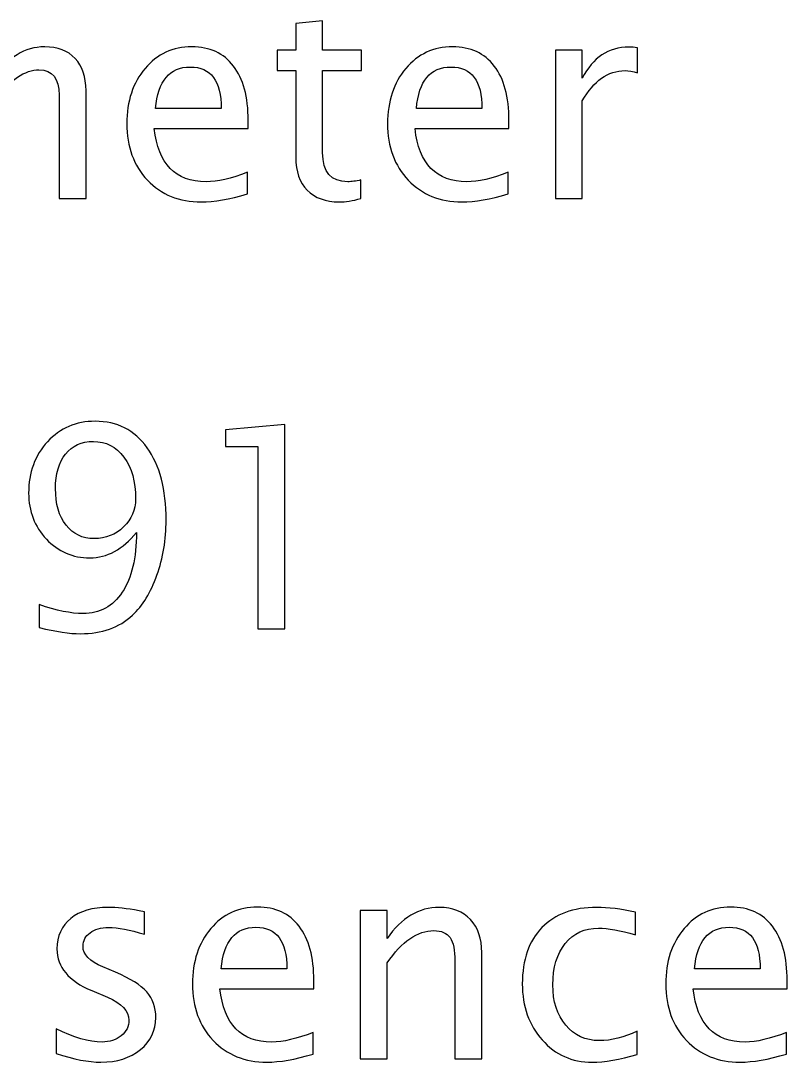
# Model space of a CAD drawing. Header units: centimetres. Extents: x -25.5 to 25.5, y -12 to 28.7.
# Drawn here: x 18.26 to 25.5, y 14.44 to 24.28 of the extents above; entities that cross this region are included whole.
import ezdxf

# ---------------------------------------------------------------- set-up
doc = ezdxf.new("R2010")
doc.units = ezdxf.units.CM
doc.header["$MEASUREMENT"] = 0
doc.layers.add('Layer 1', color=7, linetype='Continuous')

msp = doc.modelspace()

# ---------------------------------------------------------------- linework, layer by layer
at = {"layer": 'Layer 1'}
for points, knots in [([(21.47645, 22.60512), (21.39796, 22.58351), (21.32961, 22.57293), (21.27184, 22.57293), (21.27184, 22.57293), (21.14219, 22.57293), (21.04121, 22.60997), (20.96889, 22.68405), (20.96889, 22.68405), (20.89613, 22.75814), (20.85997, 22.86088), (20.85997, 22.99274), (20.85997, 22.99274), (20.85997, 22.99274), (20.85997, 23.81647), (20.85997, 23.81647), (20.85997, 23.81647), (20.85997, 23.81647), (20.68447, 23.81647), (20.68447, 23.81647), (20.68447, 23.81647), (20.68447, 23.81647), (20.68447, 24.00697), (20.68447, 24.00697), (20.68447, 24.00697), (20.68447, 24.00697), (20.85997, 24.00697), (20.85997, 24.00697), (20.85997, 24.00697), (20.85997, 24.00697), (20.85997, 24.26053), (20.85997, 24.26053), (20.85997, 24.26053), (20.85997, 24.26053), (21.11397, 24.28478), (21.11397, 24.28478), (21.11397, 24.28478), (21.11397, 24.28478), (21.11397, 24.00697), (21.11397, 24.00697), (21.11397, 24.00697), (21.11397, 24.00697), (21.48174, 24.00697), (21.48174, 24.00697), (21.48174, 24.00697), (21.48174, 24.00697), (21.48174, 23.81647), (21.48174, 23.81647), (21.48174, 23.81647), (21.48174, 23.81647), (21.11397, 23.81647), (21.11397, 23.81647), (21.11397, 23.81647), (21.11397, 23.81647), (21.11397, 23.0386), (21.11397, 23.0386), (21.11397, 23.0386), (21.11397, 22.85515), (21.19379, 22.76343), (21.35298, 22.76343), (21.35298, 22.76343), (21.38693, 22.76343), (21.42794, 22.76916), (21.47645, 22.78019), (21.47645, 22.78019), (21.47645, 22.78019), (21.47645, 22.60512), (21.47645, 22.60512)], [0, 0, 0, 0, 0.0555556, 0.0555556, 0.0555556, 0.0555556, 0.1111111, 0.1111111, 0.1111111, 0.1111111, 0.1666667, 0.1666667, 0.1666667, 0.1666667, 0.2222222, 0.2222222, 0.2222222, 0.2222222, 0.2777778, 0.2777778, 0.2777778, 0.2777778, 0.3333333, 0.3333333, 0.3333333, 0.3333333, 0.3888889, 0.3888889, 0.3888889, 0.3888889, 0.4444444, 0.4444444, 0.4444444, 0.4444444, 0.5, 0.5, 0.5, 0.5, 0.5555556, 0.5555556, 0.5555556, 0.5555556, 0.6111111, 0.6111111, 0.6111111, 0.6111111, 0.6666667, 0.6666667, 0.6666667, 0.6666667, 0.7222222, 0.7222222, 0.7222222, 0.7222222, 0.7777778, 0.7777778, 0.7777778, 0.7777778, 0.8333333, 0.8333333, 0.8333333, 0.8333333, 0.8888889, 0.8888889, 0.8888889, 0.8888889, 1, 1, 1, 1]), ([(16.9049, 22.60468), (16.9049, 22.60468), (16.9049, 24.00697), (16.9049, 24.00697), (16.9049, 24.00697), (16.9049, 24.00697), (17.1589, 24.00697), (17.1589, 24.00697), (17.1589, 24.00697), (17.1589, 24.00697), (17.1589, 23.74195), (17.1589, 23.74195), (17.1589, 23.74195), (17.28281, 23.93818), (17.44156, 24.03607), (17.63603, 24.03607), (17.63603, 24.03607), (17.82344, 24.03607), (17.95088, 23.93818), (18.01879, 23.74195), (18.01879, 23.74195), (18.13918, 23.93994), (18.29617, 24.03872), (18.48887, 24.03872), (18.48887, 24.03872), (18.6119, 24.03872), (18.70759, 24.00256), (18.77594, 23.9298), (18.77594, 23.9298), (18.84429, 23.85704), (18.87869, 23.75518), (18.87869, 23.62421), (18.87869, 23.62421), (18.87869, 23.62421), (18.87869, 22.60468), (18.87869, 22.60468), (18.87869, 22.60468), (18.87869, 22.60468), (18.62469, 22.60468), (18.62469, 22.60468), (18.62469, 22.60468), (18.62469, 22.60468), (18.62469, 23.58231), (18.62469, 23.58231), (18.62469, 23.58231), (18.62469, 23.74195), (18.56119, 23.82176), (18.43419, 23.82176), (18.43419, 23.82176), (18.30234, 23.82176), (18.16387, 23.72872), (18.01879, 23.54219), (18.01879, 23.54219), (18.01879, 23.54219), (18.01879, 22.60468), (18.01879, 22.60468), (18.01879, 22.60468), (18.01879, 22.60468), (17.76479, 22.60468), (17.76479, 22.60468), (17.76479, 22.60468), (17.76479, 22.60468), (17.76479, 23.5832), (17.76479, 23.5832), (17.76479, 23.5832), (17.76479, 23.74415), (17.70041, 23.82441), (17.57121, 23.82441), (17.57121, 23.82441), (17.44289, 23.82441), (17.3053, 23.73092), (17.1589, 23.54351), (17.1589, 23.54351), (17.1589, 23.54351), (17.1589, 22.60468), (17.1589, 22.60468), (17.1589, 22.60468), (17.1589, 22.60468), (16.9049, 22.60468), (16.9049, 22.60468)], [0, 0, 0, 0, 0.047619, 0.047619, 0.047619, 0.047619, 0.0952381, 0.0952381, 0.0952381, 0.0952381, 0.1428571, 0.1428571, 0.1428571, 0.1428571, 0.1904762, 0.1904762, 0.1904762, 0.1904762, 0.2380952, 0.2380952, 0.2380952, 0.2380952, 0.2857143, 0.2857143, 0.2857143, 0.2857143, 0.3333333, 0.3333333, 0.3333333, 0.3333333, 0.3809524, 0.3809524, 0.3809524, 0.3809524, 0.4285714, 0.4285714, 0.4285714, 0.4285714, 0.4761905, 0.4761905, 0.4761905, 0.4761905, 0.5238095, 0.5238095, 0.5238095, 0.5238095, 0.5714286, 0.5714286, 0.5714286, 0.5714286, 0.6190476, 0.6190476, 0.6190476, 0.6190476, 0.6666667, 0.6666667, 0.6666667, 0.6666667, 0.7142857, 0.7142857, 0.7142857, 0.7142857, 0.7619048, 0.7619048, 0.7619048, 0.7619048, 0.8095238, 0.8095238, 0.8095238, 0.8095238, 0.8571429, 0.8571429, 0.8571429, 0.8571429, 0.9047619, 0.9047619, 0.9047619, 0.9047619, 1, 1, 1, 1]), ([(20.40445, 22.64966), (20.23379, 22.59851), (20.08783, 22.57293), (19.96612, 22.57293), (19.96612, 22.57293), (19.75842, 22.57293), (19.58953, 22.64172), (19.45945, 22.77886), (19.45945, 22.77886), (19.32936, 22.91601), (19.26409, 23.09372), (19.26409, 23.31244), (19.26409, 23.31244), (19.26409, 23.52455), (19.32142, 23.69873), (19.43651, 23.83499), (19.43651, 23.83499), (19.55161, 23.97081), (19.69889, 24.03872), (19.87837, 24.03872), (19.87837, 24.03872), (20.04814, 24.03872), (20.17955, 23.97831), (20.27216, 23.85748), (20.27216, 23.85748), (20.36476, 23.73665), (20.41106, 23.56556), (20.41106, 23.34375), (20.41106, 23.34375), (20.41106, 23.34375), (20.40974, 23.26614), (20.40974, 23.26614), (20.40974, 23.26614), (20.40974, 23.26614), (19.52339, 23.26614), (19.52339, 23.26614), (19.52339, 23.26614), (19.56043, 22.931), (19.72403, 22.76343), (20.01375, 22.76343), (20.01375, 22.76343), (20.12002, 22.76343), (20.25011, 22.79342), (20.40445, 22.85339), (20.40445, 22.85339), (20.40445, 22.85339), (20.40445, 22.64966), (20.40445, 22.64966)], [0, 0, 0, 0, 0.0769231, 0.0769231, 0.0769231, 0.0769231, 0.1538462, 0.1538462, 0.1538462, 0.1538462, 0.2307692, 0.2307692, 0.2307692, 0.2307692, 0.3076923, 0.3076923, 0.3076923, 0.3076923, 0.3846154, 0.3846154, 0.3846154, 0.3846154, 0.4615385, 0.4615385, 0.4615385, 0.4615385, 0.5384615, 0.5384615, 0.5384615, 0.5384615, 0.6153846, 0.6153846, 0.6153846, 0.6153846, 0.6923077, 0.6923077, 0.6923077, 0.6923077, 0.7692308, 0.7692308, 0.7692308, 0.7692308, 0.8461538, 0.8461538, 0.8461538, 0.8461538, 1, 1, 1, 1]), ([(22.86816, 22.64966), (22.6975, 22.59851), (22.55154, 22.57293), (22.42983, 22.57293), (22.42983, 22.57293), (22.22213, 22.57293), (22.05324, 22.64172), (21.92316, 22.77886), (21.92316, 22.77886), (21.79307, 22.91601), (21.7278, 23.09372), (21.7278, 23.31244), (21.7278, 23.31244), (21.7278, 23.52455), (21.78513, 23.69873), (21.90022, 23.83499), (21.90022, 23.83499), (22.01532, 23.97081), (22.1626, 24.03872), (22.34208, 24.03872), (22.34208, 24.03872), (22.51185, 24.03872), (22.64326, 23.97831), (22.73587, 23.85748), (22.73587, 23.85748), (22.82847, 23.73665), (22.87477, 23.56556), (22.87477, 23.34375), (22.87477, 23.34375), (22.87477, 23.34375), (22.87345, 23.26614), (22.87345, 23.26614), (22.87345, 23.26614), (22.87345, 23.26614), (21.9871, 23.26614), (21.9871, 23.26614), (21.9871, 23.26614), (22.02414, 22.931), (22.18774, 22.76343), (22.47746, 22.76343), (22.47746, 22.76343), (22.58373, 22.76343), (22.71382, 22.79342), (22.86816, 22.85339), (22.86816, 22.85339), (22.86816, 22.85339), (22.86816, 22.64966), (22.86816, 22.64966)], [0, 0, 0, 0, 0.0769231, 0.0769231, 0.0769231, 0.0769231, 0.1538462, 0.1538462, 0.1538462, 0.1538462, 0.2307692, 0.2307692, 0.2307692, 0.2307692, 0.3076923, 0.3076923, 0.3076923, 0.3076923, 0.3846154, 0.3846154, 0.3846154, 0.3846154, 0.4615385, 0.4615385, 0.4615385, 0.4615385, 0.5384615, 0.5384615, 0.5384615, 0.5384615, 0.6153846, 0.6153846, 0.6153846, 0.6153846, 0.6923077, 0.6923077, 0.6923077, 0.6923077, 0.7692308, 0.7692308, 0.7692308, 0.7692308, 0.8461538, 0.8461538, 0.8461538, 0.8461538, 1, 1, 1, 1]), ([(23.3131, 22.60468), (23.3131, 22.60468), (23.3131, 24.00697), (23.3131, 24.00697), (23.3131, 24.00697), (23.3131, 24.00697), (23.5671, 24.00697), (23.5671, 24.00697), (23.5671, 24.00697), (23.5671, 24.00697), (23.5671, 23.74195), (23.5671, 23.74195), (23.5671, 23.74195), (23.66808, 23.93818), (23.81448, 24.03607), (24.00675, 24.03607), (24.00675, 24.03607), (24.03277, 24.03607), (24.06011, 24.03387), (24.08833, 24.02946), (24.08833, 24.02946), (24.08833, 24.02946), (24.08833, 23.79178), (24.08833, 23.79178), (24.08833, 23.79178), (24.04423, 23.80633), (24.00543, 23.81382), (23.97191, 23.81382), (23.97191, 23.81382), (23.81052, 23.81382), (23.67558, 23.71857), (23.5671, 23.52763), (23.5671, 23.52763), (23.5671, 23.52763), (23.5671, 22.60468), (23.5671, 22.60468), (23.5671, 22.60468), (23.5671, 22.60468), (23.3131, 22.60468), (23.3131, 22.60468)], [0, 0, 0, 0, 0.0909091, 0.0909091, 0.0909091, 0.0909091, 0.1818182, 0.1818182, 0.1818182, 0.1818182, 0.2727273, 0.2727273, 0.2727273, 0.2727273, 0.3636364, 0.3636364, 0.3636364, 0.3636364, 0.4545455, 0.4545455, 0.4545455, 0.4545455, 0.5454545, 0.5454545, 0.5454545, 0.5454545, 0.6363636, 0.6363636, 0.6363636, 0.6363636, 0.7272727, 0.7272727, 0.7272727, 0.7272727, 0.8181818, 0.8181818, 0.8181818, 0.8181818, 1, 1, 1, 1]), ([(19.53662, 23.45664), (19.53662, 23.45664), (20.15574, 23.45664), (20.15574, 23.45664), (20.15574, 23.45664), (20.15574, 23.71769), (20.05828, 23.84822), (19.86382, 23.84822), (19.86382, 23.84822), (19.66802, 23.84822), (19.5591, 23.71769), (19.53662, 23.45664)], [0, 0, 0, 0, 0.25, 0.25, 0.25, 0.25, 0.5, 0.5, 0.5, 0.5, 1, 1, 1, 1]), ([(22.00033, 23.45664), (22.00033, 23.45664), (22.61945, 23.45664), (22.61945, 23.45664), (22.61945, 23.45664), (22.61945, 23.71769), (22.52199, 23.84822), (22.32753, 23.84822), (22.32753, 23.84822), (22.13173, 23.84822), (22.02281, 23.71769), (22.00033, 23.45664)], [0, 0, 0, 0, 0.25, 0.25, 0.25, 0.25, 0.5, 0.5, 0.5, 0.5, 1, 1, 1, 1]), ([(18.43705, 18.5495), (18.43705, 18.5495), (18.43705, 18.76646), (18.43705, 18.76646), (18.43705, 18.76646), (18.59889, 18.71002), (18.73647, 18.68179), (18.85025, 18.68179), (18.85025, 18.68179), (19.00855, 18.68179), (19.13247, 18.74926), (19.22154, 18.8842), (19.22154, 18.8842), (19.31062, 19.01914), (19.35516, 19.20699), (19.35516, 19.44732), (19.35516, 19.44732), (19.22595, 19.28813), (19.07911, 19.20831), (18.91419, 19.20831), (18.91419, 19.20831), (18.75323, 19.20831), (18.61653, 19.26741), (18.50452, 19.38603), (18.50452, 19.38603), (18.39252, 19.50465), (18.33651, 19.64885), (18.33651, 19.8195), (18.33651, 19.8195), (18.33651, 20.01529), (18.39604, 20.17757), (18.51555, 20.30633), (18.51555, 20.30633), (18.63461, 20.4351), (18.78454, 20.49948), (18.96534, 20.49948), (18.96534, 20.49948), (19.17304, 20.49948), (19.33664, 20.41614), (19.45614, 20.24945), (19.45614, 20.24945), (19.57564, 20.08276), (19.63562, 19.85478), (19.63562, 19.56506), (19.63562, 19.56506), (19.63562, 19.38073), (19.60695, 19.20743), (19.54919, 19.04516), (19.54919, 19.04516), (19.49142, 18.88244), (19.41425, 18.75632), (19.31679, 18.66592), (19.31679, 18.66592), (19.19244, 18.5495), (19.0284, 18.4913), (18.82555, 18.4913), (18.82555, 18.4913), (18.72545, 18.4913), (18.59625, 18.5107), (18.43705, 18.5495)], [0, 0, 0, 0, 0.0625, 0.0625, 0.0625, 0.0625, 0.125, 0.125, 0.125, 0.125, 0.1875, 0.1875, 0.1875, 0.1875, 0.25, 0.25, 0.25, 0.25, 0.3125, 0.3125, 0.3125, 0.3125, 0.375, 0.375, 0.375, 0.375, 0.4375, 0.4375, 0.4375, 0.4375, 0.5, 0.5, 0.5, 0.5, 0.5625, 0.5625, 0.5625, 0.5625, 0.625, 0.625, 0.625, 0.625, 0.6875, 0.6875, 0.6875, 0.6875, 0.75, 0.75, 0.75, 0.75, 0.8125, 0.8125, 0.8125, 0.8125, 0.875, 0.875, 0.875, 0.875, 1, 1, 1, 1]), ([(20.50169, 18.53892), (20.50169, 18.53892), (20.50169, 20.26136), (20.50169, 20.26136), (20.50169, 20.26136), (20.50169, 20.26136), (20.19742, 20.26136), (20.19742, 20.26136), (20.19742, 20.26136), (20.19742, 20.26136), (20.19742, 20.42011), (20.19742, 20.42011), (20.19742, 20.42011), (20.19742, 20.42011), (20.75569, 20.46773), (20.75569, 20.46773), (20.75569, 20.46773), (20.75569, 20.46773), (20.75569, 18.53892), (20.75569, 18.53892), (20.75569, 18.53892), (20.75569, 18.53892), (20.50169, 18.53892), (20.50169, 18.53892)], [0, 0, 0, 0, 0.1428571, 0.1428571, 0.1428571, 0.1428571, 0.2857143, 0.2857143, 0.2857143, 0.2857143, 0.4285714, 0.4285714, 0.4285714, 0.4285714, 0.5714286, 0.5714286, 0.5714286, 0.5714286, 0.7142857, 0.7142857, 0.7142857, 0.7142857, 1, 1, 1, 1]), ([(18.59051, 19.86272), (18.59051, 19.7172), (18.62359, 19.6021), (18.68973, 19.51744), (18.68973, 19.51744), (18.75588, 19.43321), (18.84495, 19.39088), (18.9574, 19.39088), (18.9574, 19.39088), (19.06544, 19.39088), (19.1576, 19.42748), (19.23345, 19.50068), (19.23345, 19.50068), (19.3093, 19.57388), (19.34722, 19.66252), (19.34722, 19.7657), (19.34722, 19.7657), (19.34722, 19.92886), (19.31062, 20.06027), (19.23698, 20.15949), (19.23698, 20.15949), (19.16378, 20.25915), (19.06764, 20.30898), (18.94814, 20.30898), (18.94814, 20.30898), (18.83657, 20.30898), (18.74926, 20.26929), (18.68576, 20.18992), (18.68576, 20.18992), (18.62226, 20.11054), (18.59051, 20.00162), (18.59051, 19.86272)], [0, 0, 0, 0, 0.1111111, 0.1111111, 0.1111111, 0.1111111, 0.2222222, 0.2222222, 0.2222222, 0.2222222, 0.3333333, 0.3333333, 0.3333333, 0.3333333, 0.4444444, 0.4444444, 0.4444444, 0.4444444, 0.5555556, 0.5555556, 0.5555556, 0.5555556, 0.6666667, 0.6666667, 0.6666667, 0.6666667, 0.7777778, 0.7777778, 0.7777778, 0.7777778, 1, 1, 1, 1]), ([(18.59645, 14.52343), (18.59645, 14.52343), (18.59645, 14.75626), (18.59645, 14.75626), (18.59645, 14.75626), (18.7627, 14.67336), (18.90689, 14.63191), (19.02992, 14.63191), (19.02992, 14.63191), (19.10313, 14.63191), (19.16398, 14.65175), (19.21205, 14.69144), (19.21205, 14.69144), (19.26011, 14.73069), (19.28436, 14.78008), (19.28436, 14.83961), (19.28436, 14.83961), (19.28436, 14.92648), (19.2169, 14.99836), (19.08196, 15.05524), (19.08196, 15.05524), (19.08196, 15.05524), (18.93335, 15.1183), (18.93335, 15.1183), (18.93335, 15.1183), (18.71419, 15.20914), (18.60439, 15.34055), (18.60439, 15.51121), (18.60439, 15.51121), (18.60439, 15.63336), (18.6476, 15.72949), (18.73403, 15.7996), (18.73403, 15.7996), (18.82046, 15.86972), (18.93908, 15.90455), (19.08946, 15.90455), (19.08946, 15.90455), (19.16751, 15.90455), (19.26452, 15.89397), (19.37961, 15.87236), (19.37961, 15.87236), (19.37961, 15.87236), (19.43253, 15.86222), (19.43253, 15.86222), (19.43253, 15.86222), (19.43253, 15.86222), (19.43253, 15.65055), (19.43253, 15.65055), (19.43253, 15.65055), (19.29098, 15.69289), (19.17809, 15.71405), (19.09386, 15.71405), (19.09386, 15.71405), (19.01978, 15.71405), (18.96113, 15.69774), (18.91659, 15.66555), (18.91659, 15.66555), (18.8725, 15.63336), (18.85045, 15.59014), (18.85045, 15.5359), (18.85045, 15.5359), (18.85045, 15.45961), (18.91218, 15.39479), (19.0361, 15.34232), (19.0361, 15.34232), (19.0361, 15.34232), (19.15825, 15.29072), (19.15825, 15.29072), (19.15825, 15.29072), (19.29671, 15.23251), (19.39461, 15.17078), (19.45193, 15.10595), (19.45193, 15.10595), (19.5097, 15.04113), (19.53836, 14.95999), (19.53836, 14.86298), (19.53836, 14.86298), (19.53836, 14.73995), (19.48986, 14.63897), (19.3924, 14.56003), (19.3924, 14.56003), (19.29539, 14.4811), (19.17103, 14.44141), (19.01978, 14.44141), (19.01978, 14.44141), (18.90337, 14.44141), (18.7627, 14.46875), (18.59645, 14.52343)], [0, 0, 0, 0, 0.0434783, 0.0434783, 0.0434783, 0.0434783, 0.0869565, 0.0869565, 0.0869565, 0.0869565, 0.1304348, 0.1304348, 0.1304348, 0.1304348, 0.173913, 0.173913, 0.173913, 0.173913, 0.2173913, 0.2173913, 0.2173913, 0.2173913, 0.2608696, 0.2608696, 0.2608696, 0.2608696, 0.3043478, 0.3043478, 0.3043478, 0.3043478, 0.3478261, 0.3478261, 0.3478261, 0.3478261, 0.3913043, 0.3913043, 0.3913043, 0.3913043, 0.4347826, 0.4347826, 0.4347826, 0.4347826, 0.4782609, 0.4782609, 0.4782609, 0.4782609, 0.5217391, 0.5217391, 0.5217391, 0.5217391, 0.5652174, 0.5652174, 0.5652174, 0.5652174, 0.6086957, 0.6086957, 0.6086957, 0.6086957, 0.6521739, 0.6521739, 0.6521739, 0.6521739, 0.6956522, 0.6956522, 0.6956522, 0.6956522, 0.7391304, 0.7391304, 0.7391304, 0.7391304, 0.7826087, 0.7826087, 0.7826087, 0.7826087, 0.826087, 0.826087, 0.826087, 0.826087, 0.8695652, 0.8695652, 0.8695652, 0.8695652, 0.9130435, 0.9130435, 0.9130435, 0.9130435, 1, 1, 1, 1]), ([(21.02488, 14.51814), (20.85422, 14.46699), (20.70826, 14.44141), (20.58655, 14.44141), (20.58655, 14.44141), (20.37885, 14.44141), (20.20996, 14.5102), (20.07988, 14.64734), (20.07988, 14.64734), (19.94979, 14.78449), (19.88452, 14.9622), (19.88452, 15.18092), (19.88452, 15.18092), (19.88452, 15.39303), (19.94185, 15.56721), (20.05694, 15.70347), (20.05694, 15.70347), (20.17204, 15.83929), (20.31932, 15.9072), (20.4988, 15.9072), (20.4988, 15.9072), (20.66857, 15.9072), (20.79998, 15.84679), (20.89259, 15.72596), (20.89259, 15.72596), (20.98519, 15.60513), (21.03149, 15.43404), (21.03149, 15.21223), (21.03149, 15.21223), (21.03149, 15.21223), (21.03017, 15.13462), (21.03017, 15.13462), (21.03017, 15.13462), (21.03017, 15.13462), (20.14382, 15.13462), (20.14382, 15.13462), (20.14382, 15.13462), (20.18086, 14.79948), (20.34446, 14.63191), (20.63418, 14.63191), (20.63418, 14.63191), (20.74045, 14.63191), (20.87054, 14.6619), (21.02488, 14.72187), (21.02488, 14.72187), (21.02488, 14.72187), (21.02488, 14.51814), (21.02488, 14.51814)], [0, 0, 0, 0, 0.0769231, 0.0769231, 0.0769231, 0.0769231, 0.1538462, 0.1538462, 0.1538462, 0.1538462, 0.2307692, 0.2307692, 0.2307692, 0.2307692, 0.3076923, 0.3076923, 0.3076923, 0.3076923, 0.3846154, 0.3846154, 0.3846154, 0.3846154, 0.4615385, 0.4615385, 0.4615385, 0.4615385, 0.5384615, 0.5384615, 0.5384615, 0.5384615, 0.6153846, 0.6153846, 0.6153846, 0.6153846, 0.6923077, 0.6923077, 0.6923077, 0.6923077, 0.7692308, 0.7692308, 0.7692308, 0.7692308, 0.8461538, 0.8461538, 0.8461538, 0.8461538, 1, 1, 1, 1]), ([(21.46982, 14.47316), (21.46982, 14.47316), (21.46982, 15.87545), (21.46982, 15.87545), (21.46982, 15.87545), (21.46982, 15.87545), (21.72382, 15.87545), (21.72382, 15.87545), (21.72382, 15.87545), (21.72382, 15.87545), (21.72382, 15.61043), (21.72382, 15.61043), (21.72382, 15.61043), (21.85832, 15.80666), (22.02324, 15.90455), (22.21815, 15.90455), (22.21815, 15.90455), (22.34074, 15.90455), (22.43819, 15.86619), (22.51007, 15.78902), (22.51007, 15.78902), (22.58195, 15.71229), (22.61811, 15.60866), (22.61811, 15.47902), (22.61811, 15.47902), (22.61811, 15.47902), (22.61811, 14.47316), (22.61811, 14.47316), (22.61811, 14.47316), (22.61811, 14.47316), (22.36411, 14.47316), (22.36411, 14.47316), (22.36411, 14.47316), (22.36411, 14.47316), (22.36411, 15.39611), (22.36411, 15.39611), (22.36411, 15.39611), (22.36411, 15.50018), (22.34868, 15.57427), (22.31825, 15.61836), (22.31825, 15.61836), (22.28738, 15.6629), (22.23667, 15.68495), (22.16567, 15.68495), (22.16567, 15.68495), (22.00957, 15.68495), (21.86228, 15.58309), (21.72382, 15.37936), (21.72382, 15.37936), (21.72382, 15.37936), (21.72382, 14.47316), (21.72382, 14.47316), (21.72382, 14.47316), (21.72382, 14.47316), (21.46982, 14.47316), (21.46982, 14.47316)], [0, 0, 0, 0, 0.0666667, 0.0666667, 0.0666667, 0.0666667, 0.1333333, 0.1333333, 0.1333333, 0.1333333, 0.2, 0.2, 0.2, 0.2, 0.2666667, 0.2666667, 0.2666667, 0.2666667, 0.3333333, 0.3333333, 0.3333333, 0.3333333, 0.4, 0.4, 0.4, 0.4, 0.4666667, 0.4666667, 0.4666667, 0.4666667, 0.5333333, 0.5333333, 0.5333333, 0.5333333, 0.6, 0.6, 0.6, 0.6, 0.6666667, 0.6666667, 0.6666667, 0.6666667, 0.7333333, 0.7333333, 0.7333333, 0.7333333, 0.8, 0.8, 0.8, 0.8, 0.8666667, 0.8666667, 0.8666667, 0.8666667, 1, 1, 1, 1]), ([(24.08567, 14.51549), (23.92118, 14.4661), (23.77919, 14.44141), (23.65969, 14.44141), (23.65969, 14.44141), (23.47007, 14.44141), (23.31308, 14.51152), (23.18829, 14.65131), (23.18829, 14.65131), (23.06349, 14.79154), (23.00087, 14.96837), (23.00087, 15.18136), (23.00087, 15.18136), (23.00087, 15.4089), (23.06261, 15.58661), (23.18608, 15.71361), (23.18608, 15.71361), (23.30955, 15.84105), (23.48197, 15.90455), (23.70334, 15.90455), (23.70334, 15.90455), (23.81226, 15.90455), (23.93485, 15.88956), (24.06979, 15.85957), (24.06979, 15.85957), (24.06979, 15.85957), (24.06979, 15.64526), (24.06979, 15.64526), (24.06979, 15.64526), (23.92647, 15.6876), (23.80962, 15.70876), (23.71966, 15.70876), (23.71966, 15.70876), (23.58913, 15.70876), (23.48462, 15.65981), (23.40657, 15.56236), (23.40657, 15.56236), (23.32852, 15.46491), (23.28927, 15.33482), (23.28927, 15.17254), (23.28927, 15.17254), (23.28927, 15.01511), (23.32984, 14.88811), (23.41054, 14.79066), (23.41054, 14.79066), (23.49124, 14.69365), (23.59663, 14.64514), (23.7276, 14.64514), (23.7276, 14.64514), (23.84357, 14.64514), (23.96263, 14.67513), (24.08567, 14.7351), (24.08567, 14.7351), (24.08567, 14.7351), (24.08567, 14.51549), (24.08567, 14.51549)], [0, 0, 0, 0, 0.0666667, 0.0666667, 0.0666667, 0.0666667, 0.1333333, 0.1333333, 0.1333333, 0.1333333, 0.2, 0.2, 0.2, 0.2, 0.2666667, 0.2666667, 0.2666667, 0.2666667, 0.3333333, 0.3333333, 0.3333333, 0.3333333, 0.4, 0.4, 0.4, 0.4, 0.4666667, 0.4666667, 0.4666667, 0.4666667, 0.5333333, 0.5333333, 0.5333333, 0.5333333, 0.6, 0.6, 0.6, 0.6, 0.6666667, 0.6666667, 0.6666667, 0.6666667, 0.7333333, 0.7333333, 0.7333333, 0.7333333, 0.8, 0.8, 0.8, 0.8, 0.8666667, 0.8666667, 0.8666667, 0.8666667, 1, 1, 1, 1]), ([(25.49634, 14.51814), (25.32568, 14.46699), (25.17972, 14.44141), (25.05801, 14.44141), (25.05801, 14.44141), (24.85031, 14.44141), (24.68142, 14.5102), (24.55134, 14.64734), (24.55134, 14.64734), (24.42125, 14.78449), (24.35598, 14.9622), (24.35598, 15.18092), (24.35598, 15.18092), (24.35598, 15.39303), (24.41331, 15.56721), (24.5284, 15.70347), (24.5284, 15.70347), (24.6435, 15.83929), (24.79078, 15.9072), (24.97026, 15.9072), (24.97026, 15.9072), (25.14003, 15.9072), (25.27144, 15.84679), (25.36405, 15.72596), (25.36405, 15.72596), (25.45665, 15.60513), (25.50295, 15.43404), (25.50295, 15.21223), (25.50295, 15.21223), (25.50295, 15.21223), (25.50163, 15.13462), (25.50163, 15.13462), (25.50163, 15.13462), (25.50163, 15.13462), (24.61528, 15.13462), (24.61528, 15.13462), (24.61528, 15.13462), (24.65232, 14.79948), (24.81592, 14.63191), (25.10564, 14.63191), (25.10564, 14.63191), (25.21191, 14.63191), (25.342, 14.6619), (25.49634, 14.72187), (25.49634, 14.72187), (25.49634, 14.72187), (25.49634, 14.51814), (25.49634, 14.51814)], [0, 0, 0, 0, 0.0769231, 0.0769231, 0.0769231, 0.0769231, 0.1538462, 0.1538462, 0.1538462, 0.1538462, 0.2307692, 0.2307692, 0.2307692, 0.2307692, 0.3076923, 0.3076923, 0.3076923, 0.3076923, 0.3846154, 0.3846154, 0.3846154, 0.3846154, 0.4615385, 0.4615385, 0.4615385, 0.4615385, 0.5384615, 0.5384615, 0.5384615, 0.5384615, 0.6153846, 0.6153846, 0.6153846, 0.6153846, 0.6923077, 0.6923077, 0.6923077, 0.6923077, 0.7692308, 0.7692308, 0.7692308, 0.7692308, 0.8461538, 0.8461538, 0.8461538, 0.8461538, 1, 1, 1, 1]), ([(20.15705, 15.32512), (20.15705, 15.32512), (20.77617, 15.32512), (20.77617, 15.32512), (20.77617, 15.32512), (20.77617, 15.58617), (20.67871, 15.7167), (20.48425, 15.7167), (20.48425, 15.7167), (20.28845, 15.7167), (20.17953, 15.58617), (20.15705, 15.32512)], [0, 0, 0, 0, 0.25, 0.25, 0.25, 0.25, 0.5, 0.5, 0.5, 0.5, 1, 1, 1, 1]), ([(24.62851, 15.32512), (24.62851, 15.32512), (25.24763, 15.32512), (25.24763, 15.32512), (25.24763, 15.32512), (25.24763, 15.58617), (25.15017, 15.7167), (24.95571, 15.7167), (24.95571, 15.7167), (24.75991, 15.7167), (24.65099, 15.58617), (24.62851, 15.32512)], [0, 0, 0, 0, 0.25, 0.25, 0.25, 0.25, 0.5, 0.5, 0.5, 0.5, 1, 1, 1, 1])]:
    msp.add_open_spline(points, degree=3, knots=knots, dxfattribs=at)

doc.saveas('drawing.dxf')
